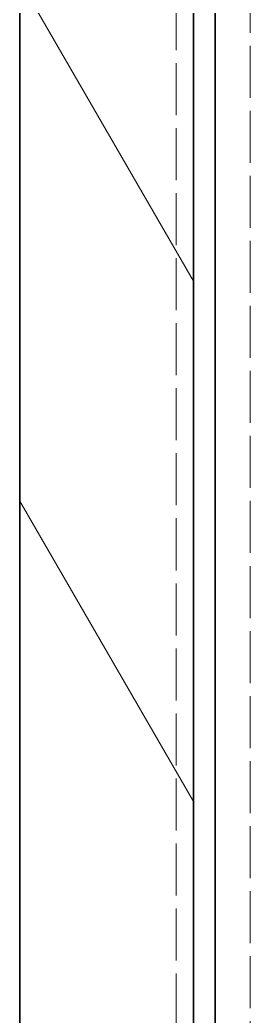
# Model space of a CAD drawing. Header units: millimetres. Extents: x 2280 to 31687, y 1787 to 22582.
# Drawn here: x 13174.7 to 13227.7, y 9728.6 to 9958.3 of the extents above; entities that cross this region are included whole.
import ezdxf

# ---------------------------------------------------------------- set-up
doc = ezdxf.new("R2010")
doc.units = ezdxf.units.MM
doc.linetypes.add('DASHED', pattern=[15, 12, -3])

# ---------------------------------------------------------------- blocks, each defined once
blk = doc.blocks.new('A$C55E021B5')
at = {"color": 7, "lineweight": 35}
for p, q in [((1374.999025444835, 38.50007679502596), (1374.999025444835, 2102.499800545775)), ((1414.999321274678, 2102.499800545775), (1414.999321274678, 38.50007679502596)), ((1369.999331788727, 2070.499838539894), (1369.999331788727, 209.7874208077847)), ((1369.999331788727, 2070.499838539894), (1369.999331788727, 209.7873063668667)), ((1374.999025444835, 70.50003880079021), (1374.999025444835, 2070.499838539894)), ((1374.999025444835, 2070.499838539894), (1374.999025444835, 209.7873063668667))]:
    blk.add_line(p, q, dxfattribs=at)
at = {"color": 7, "linetype": 'DASHED', "lineweight": 13}
for p, q in [((1361.998997964649, 2074.499776570272), (1361.998997964649, 66.50021521144663)), ((1369.999331788727, 2074.499776570272), (1369.999331788727, 66.50021521144663)), ((1378.999421238652, 1050.499847975821), (1378.999421238652, 38.50007679502596))]:
    blk.add_line(p, q, dxfattribs=at)
at = {"color": 7, "lineweight": 13, "ltscale": 0.1333336477952425}
for p, q in [((1414.999321274678, 934.4677705939685), (1374.999025444835, 865.1857128067932)), ((1414.999321274678, 814.4677986313181), (1374.999025444835, 745.1857408441429))]:
    blk.add_line(p, q, dxfattribs=at)
blk = doc.blocks.new('1')
at = {"xscale": -1}
blk.add_blockref('A$C55E021B5', (14589.66776605288, 9032.891037816582), dxfattribs=at)

msp = doc.modelspace()

# ---------------------------------------------------------------- block references
msp.add_blockref('1', (0, 0))

doc.saveas('drawing.dxf')
